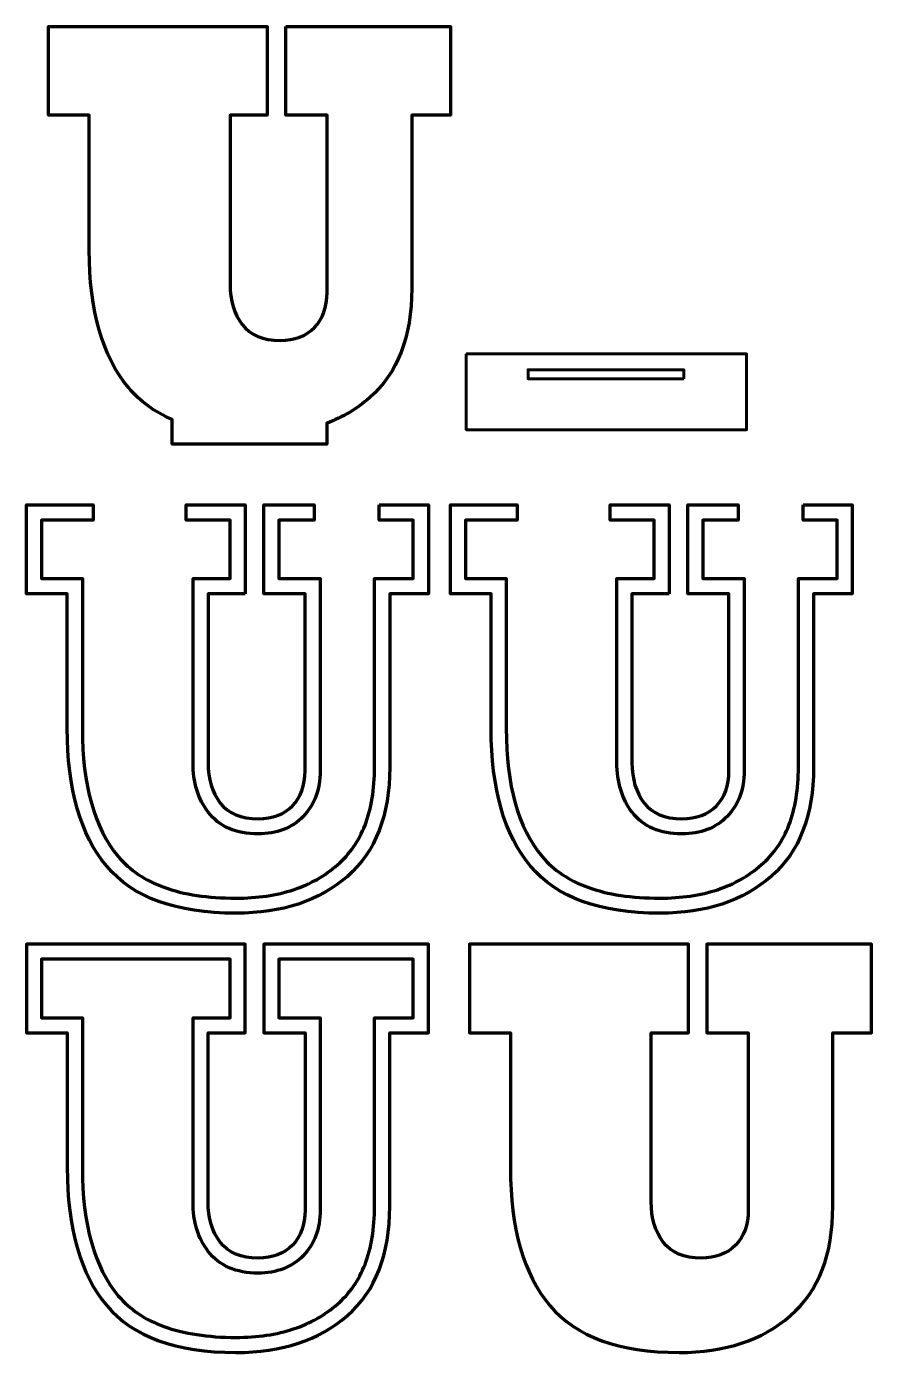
# Model space of a CAD drawing. Header units: inches. Extents: x 0.7 to 20.3, y 0.7 to 31.4.
import ezdxf

# ---------------------------------------------------------------- set-up
doc = ezdxf.new("R2010")
doc.units = ezdxf.units.IN
doc.header["$MEASUREMENT"] = 0
doc.layers.add('Layer 1', color=7, linetype='Continuous')

# ---------------------------------------------------------------- blocks, each defined once
blk = doc.blocks.new('block 2')
at = {"layer": 'Layer 1', "color": 7, "lineweight": 70, "true_color": 0xffffff}
for points, knots in [([(2.603, 1.739), (1.993, 2.464), (1.688, 3.528), (1.688, 4.932), (1.688, 4.932), (1.688, 8.053), (1.688, 8.053), (1.688, 8.053), (0.743, 8.053), (0.743, 8.053), (0.743, 8.053), (0.743, 10.11), (0.743, 10.11), (0.743, 10.11), (5.814, 10.11), (5.814, 10.11), (5.814, 10.11), (5.814, 8.053), (5.814, 8.053), (5.814, 8.053), (4.953, 8.053), (4.953, 8.053), (4.953, 8.053), (4.953, 4.142), (4.953, 4.142), (4.953, 3.76), (5.046, 3.447), (5.234, 3.204), (5.421, 2.96), (5.714, 2.839), (6.113, 2.839), (6.447, 2.839), (6.712, 2.938), (6.908, 3.138), (7.103, 3.337), (7.201, 3.608), (7.201, 3.951), (7.201, 3.951), (7.201, 8.053), (7.201, 8.053), (7.201, 8.053), (6.244, 8.053), (6.244, 8.053), (6.244, 8.053), (6.244, 10.11), (6.244, 10.11), (6.244, 10.11), (10.059, 10.11), (10.059, 10.11), (10.059, 10.11), (10.059, 8.053), (10.059, 8.053), (10.059, 8.053), (9.162, 8.053), (9.162, 8.053), (9.162, 8.053), (9.162, 4.035), (9.162, 4.035), (9.162, 2.918), (8.835, 2.075), (8.181, 1.505), (7.528, 0.935), (6.667, 0.65), (5.598, 0.65), (4.211, 0.65), (3.213, 1.013), (2.603, 1.739)], [0, 0, 0, 0, 1, 1, 1, 2, 2, 2, 3, 3, 3, 4, 4, 4, 5, 5, 5, 6, 6, 6, 7, 7, 7, 8, 8, 8, 9, 9, 9, 10, 10, 10, 11, 11, 11, 12, 12, 12, 13, 13, 13, 14, 14, 14, 15, 15, 15, 16, 16, 16, 17, 17, 17, 18, 18, 18, 19, 19, 19, 20, 20, 20, 21, 21, 21, 22, 22, 22, 22]), ([(5.598, 1), (4.949, 1), (4.387, 1.085), (3.929, 1.251), (3.49, 1.411), (3.134, 1.65), (2.871, 1.964), (2.318, 2.621), (2.038, 3.619), (2.038, 4.932), (2.038, 4.932), (2.038, 8.403), (2.038, 8.403), (2.038, 8.403), (1.093, 8.403), (1.093, 8.403), (1.093, 8.403), (1.093, 9.76), (1.093, 9.76), (1.093, 9.76), (5.464, 9.76), (5.464, 9.76), (5.464, 9.76), (5.464, 8.403), (5.464, 8.403), (5.464, 8.403), (4.603, 8.403), (4.603, 8.403), (4.603, 8.403), (4.603, 4.142), (4.603, 4.142), (4.603, 3.682), (4.722, 3.294), (4.956, 2.99), (5.212, 2.657), (5.601, 2.489), (6.113, 2.489), (6.543, 2.489), (6.895, 2.625), (7.158, 2.893), (7.419, 3.159), (7.551, 3.515), (7.551, 3.951), (7.551, 3.951), (7.551, 8.403), (7.551, 8.403), (7.551, 8.403), (6.594, 8.403), (6.594, 8.403), (6.594, 8.403), (6.594, 9.76), (6.594, 9.76), (6.594, 9.76), (9.709, 9.76), (9.709, 9.76), (9.709, 9.76), (9.709, 8.403), (9.709, 8.403), (9.709, 8.403), (8.812, 8.403), (8.812, 8.403), (8.812, 8.403), (8.812, 4.035), (8.812, 4.035), (8.812, 3.523), (8.737, 3.071), (8.59, 2.692), (8.448, 2.326), (8.233, 2.015), (7.951, 1.769), (7.661, 1.516), (7.319, 1.323), (6.935, 1.196), (6.542, 1.066), (6.093, 1), (5.598, 1)], [0, 0, 0, 0, 1, 1, 1, 2, 2, 2, 3, 3, 3, 4, 4, 4, 5, 5, 5, 6, 6, 6, 7, 7, 7, 8, 8, 8, 9, 9, 9, 10, 10, 10, 11, 11, 11, 12, 12, 12, 13, 13, 13, 14, 14, 14, 15, 15, 15, 16, 16, 16, 17, 17, 17, 18, 18, 18, 19, 19, 19, 20, 20, 20, 21, 21, 21, 22, 22, 22, 23, 23, 23, 24, 24, 24, 25, 25, 25, 25])]:
    blk.add_open_spline(points, degree=3, knots=knots, dxfattribs=at)
blk = doc.blocks.new('block 3')
at = {"layer": 'Layer 1', "color": 6, "lineweight": 70, "true_color": 0xe600ff}
blk.add_open_spline([(12.874, 1.739), (12.265, 2.464), (11.96, 3.528), (11.96, 4.932), (11.96, 4.932), (11.96, 8.053), (11.96, 8.053), (11.96, 8.053), (11.015, 8.053), (11.015, 8.053), (11.015, 8.053), (11.015, 10.11), (11.015, 10.11), (11.015, 10.11), (16.085, 10.11), (16.085, 10.11), (16.085, 10.11), (16.085, 8.053), (16.085, 8.053), (16.085, 8.053), (15.224, 8.053), (15.224, 8.053), (15.224, 8.053), (15.224, 4.142), (15.224, 4.142), (15.224, 3.76), (15.318, 3.447), (15.505, 3.204), (15.693, 2.96), (15.986, 2.839), (16.384, 2.839), (16.719, 2.839), (16.984, 2.938), (17.18, 3.138), (17.375, 3.337), (17.473, 3.608), (17.473, 3.951), (17.473, 3.951), (17.473, 8.053), (17.473, 8.053), (17.473, 8.053), (16.516, 8.053), (16.516, 8.053), (16.516, 8.053), (16.516, 10.11), (16.516, 10.11), (16.516, 10.11), (20.331, 10.11), (20.331, 10.11), (20.331, 10.11), (20.331, 8.053), (20.331, 8.053), (20.331, 8.053), (19.434, 8.053), (19.434, 8.053), (19.434, 8.053), (19.434, 4.035), (19.434, 4.035), (19.434, 2.918), (19.107, 2.075), (18.453, 1.505), (17.799, 0.935), (16.938, 0.65), (15.87, 0.65), (14.483, 0.65), (13.484, 1.013), (12.874, 1.739)], degree=3, knots=[0, 0, 0, 0, 1, 1, 1, 2, 2, 2, 3, 3, 3, 4, 4, 4, 5, 5, 5, 6, 6, 6, 7, 7, 7, 8, 8, 8, 9, 9, 9, 10, 10, 10, 11, 11, 11, 12, 12, 12, 13, 13, 13, 14, 14, 14, 15, 15, 15, 16, 16, 16, 17, 17, 17, 18, 18, 18, 19, 19, 19, 20, 20, 20, 21, 21, 21, 22, 22, 22, 22], dxfattribs=at)
blk = doc.blocks.new('block 4')
at = {"layer": 'Layer 1', "color": 7, "lineweight": 70, "true_color": 0xffffff}
for points, knots in [([(8.92, 20.285), (8.92, 20.285), (8.92, 19.935), (8.92, 19.935), (8.92, 19.935), (9.709, 19.935), (9.709, 19.935), (9.709, 19.935), (9.709, 18.578), (9.709, 18.578), (9.709, 18.578), (8.812, 18.578), (8.812, 18.578), (8.812, 18.578), (8.812, 14.21), (8.812, 14.21), (8.812, 13.698), (8.737, 13.246), (8.59, 12.867), (8.448, 12.501), (8.233, 12.191), (7.951, 11.945), (7.661, 11.692), (7.319, 11.499), (6.935, 11.372), (6.542, 11.242), (6.093, 11.176), (5.598, 11.176), (4.949, 11.176), (4.387, 11.26), (3.929, 11.427), (3.49, 11.586), (3.134, 11.826), (2.871, 12.139), (2.318, 12.796), (2.038, 13.795), (2.038, 15.107), (2.038, 15.107), (2.038, 18.578), (2.038, 18.578), (2.038, 18.578), (1.093, 18.578), (1.093, 18.578), (1.093, 18.578), (1.093, 19.935), (1.093, 19.935), (1.093, 19.935), (2.29, 19.935), (2.29, 19.935), (2.29, 19.935), (2.29, 20.285), (2.29, 20.285), (2.29, 20.285), (0.743, 20.285), (0.743, 20.285), (0.743, 20.285), (0.743, 18.228), (0.743, 18.228), (0.743, 18.228), (1.688, 18.228), (1.688, 18.228), (1.688, 18.228), (1.688, 15.107), (1.688, 15.107), (1.688, 13.704), (1.993, 12.639), (2.603, 11.914), (3.213, 11.188), (4.211, 10.826), (5.598, 10.826), (6.667, 10.826), (7.528, 11.111), (8.181, 11.681), (8.835, 12.251), (9.162, 13.094), (9.162, 14.21), (9.162, 14.21), (9.162, 18.228), (9.162, 18.228), (9.162, 18.228), (10.059, 18.228), (10.059, 18.228), (10.059, 18.228), (10.059, 20.285), (10.059, 20.285), (10.059, 20.285), (8.92, 20.285), (8.92, 20.285)], [0, 0, 0, 0, 1, 1, 1, 2, 2, 2, 3, 3, 3, 4, 4, 4, 5, 5, 5, 6, 6, 6, 7, 7, 7, 8, 8, 8, 9, 9, 9, 10, 10, 10, 11, 11, 11, 12, 12, 12, 13, 13, 13, 14, 14, 14, 15, 15, 15, 16, 16, 16, 17, 17, 17, 18, 18, 18, 19, 19, 19, 20, 20, 20, 21, 21, 21, 22, 22, 22, 23, 23, 23, 24, 24, 24, 25, 25, 25, 26, 26, 26, 27, 27, 27, 28, 28, 28, 29, 29, 29, 29]), ([(5.814, 18.228), (5.814, 18.228), (5.814, 20.285), (5.814, 20.285), (5.814, 20.285), (4.446, 20.285), (4.446, 20.285), (4.446, 20.285), (4.446, 19.935), (4.446, 19.935), (4.446, 19.935), (5.464, 19.935), (5.464, 19.935), (5.464, 19.935), (5.464, 18.578), (5.464, 18.578), (5.464, 18.578), (4.603, 18.578), (4.603, 18.578), (4.603, 18.578), (4.603, 14.318), (4.603, 14.318), (4.603, 13.857), (4.722, 13.47), (4.956, 13.165), (5.212, 12.833), (5.601, 12.664), (6.113, 12.664), (6.543, 12.664), (6.895, 12.8), (7.158, 13.068), (7.419, 13.334), (7.551, 13.69), (7.551, 14.126), (7.551, 14.126), (7.551, 18.578), (7.551, 18.578), (7.551, 18.578), (6.594, 18.578), (6.594, 18.578), (6.594, 18.578), (6.594, 19.935), (6.594, 19.935), (6.594, 19.935), (7.414, 19.935), (7.414, 19.935), (7.414, 19.935), (7.414, 20.285), (7.414, 20.285), (7.414, 20.285), (6.244, 20.285), (6.244, 20.285), (6.244, 20.285), (6.244, 18.228), (6.244, 18.228), (6.244, 18.228), (7.201, 18.228), (7.201, 18.228), (7.201, 18.228), (7.201, 14.126), (7.201, 14.126), (7.201, 13.783), (7.103, 13.512), (6.908, 13.313), (6.712, 13.114), (6.447, 13.014), (6.113, 13.014), (5.714, 13.014), (5.421, 13.136), (5.234, 13.379), (5.046, 13.622), (4.953, 13.935), (4.953, 14.318), (4.953, 14.318), (4.953, 18.228), (4.953, 18.228), (4.953, 18.228), (5.814, 18.228), (5.814, 18.228)], [0, 0, 0, 0, 1, 1, 1, 2, 2, 2, 3, 3, 3, 4, 4, 4, 5, 5, 5, 6, 6, 6, 7, 7, 7, 8, 8, 8, 9, 9, 9, 10, 10, 10, 11, 11, 11, 12, 12, 12, 13, 13, 13, 14, 14, 14, 15, 15, 15, 16, 16, 16, 17, 17, 17, 18, 18, 18, 19, 19, 19, 20, 20, 20, 21, 21, 21, 22, 22, 22, 23, 23, 23, 24, 24, 24, 25, 25, 25, 26, 26, 26, 26])]:
    blk.add_open_spline(points, degree=3, knots=knots, dxfattribs=at)
blk = doc.blocks.new('block 5')
at = {"layer": 'Layer 1', "color": 7, "lineweight": 70, "true_color": 0xffffff}
for points, knots in [([(18.746, 20.285), (18.746, 20.285), (18.746, 19.935), (18.746, 19.935), (18.746, 19.935), (19.535, 19.935), (19.535, 19.935), (19.535, 19.935), (19.535, 18.578), (19.535, 18.578), (19.535, 18.578), (18.638, 18.578), (18.638, 18.578), (18.638, 18.578), (18.638, 14.21), (18.638, 14.21), (18.638, 13.698), (18.563, 13.246), (18.416, 12.867), (18.274, 12.501), (18.059, 12.191), (17.777, 11.945), (17.487, 11.692), (17.145, 11.499), (16.761, 11.372), (16.368, 11.242), (15.918, 11.176), (15.424, 11.176), (14.775, 11.176), (14.213, 11.26), (13.754, 11.427), (13.316, 11.586), (12.96, 11.826), (12.697, 12.139), (12.144, 12.796), (11.864, 13.795), (11.864, 15.107), (11.864, 15.107), (11.864, 18.578), (11.864, 18.578), (11.864, 18.578), (10.919, 18.578), (10.919, 18.578), (10.919, 18.578), (10.919, 19.935), (10.919, 19.935), (10.919, 19.935), (12.116, 19.935), (12.116, 19.935), (12.116, 19.935), (12.116, 20.285), (12.116, 20.285), (12.116, 20.285), (10.569, 20.285), (10.569, 20.285), (10.569, 20.285), (10.569, 18.228), (10.569, 18.228), (10.569, 18.228), (11.514, 18.228), (11.514, 18.228), (11.514, 18.228), (11.514, 15.107), (11.514, 15.107), (11.514, 13.704), (11.819, 12.639), (12.429, 11.914), (13.039, 11.188), (14.037, 10.826), (15.424, 10.826), (16.492, 10.826), (17.354, 11.111), (18.007, 11.681), (18.661, 12.251), (18.988, 13.094), (18.988, 14.21), (18.988, 14.21), (18.988, 18.228), (18.988, 18.228), (18.988, 18.228), (19.885, 18.228), (19.885, 18.228), (19.885, 18.228), (19.885, 20.285), (19.885, 20.285), (19.885, 20.285), (18.746, 20.285), (18.746, 20.285)], [0, 0, 0, 0, 1, 1, 1, 2, 2, 2, 3, 3, 3, 4, 4, 4, 5, 5, 5, 6, 6, 6, 7, 7, 7, 8, 8, 8, 9, 9, 9, 10, 10, 10, 11, 11, 11, 12, 12, 12, 13, 13, 13, 14, 14, 14, 15, 15, 15, 16, 16, 16, 17, 17, 17, 18, 18, 18, 19, 19, 19, 20, 20, 20, 21, 21, 21, 22, 22, 22, 23, 23, 23, 24, 24, 24, 25, 25, 25, 26, 26, 26, 27, 27, 27, 28, 28, 28, 29, 29, 29, 29]), ([(15.639, 18.228), (15.639, 18.228), (15.639, 20.285), (15.639, 20.285), (15.639, 20.285), (14.272, 20.285), (14.272, 20.285), (14.272, 20.285), (14.272, 19.935), (14.272, 19.935), (14.272, 19.935), (15.289, 19.935), (15.289, 19.935), (15.289, 19.935), (15.289, 18.578), (15.289, 18.578), (15.289, 18.578), (14.428, 18.578), (14.428, 18.578), (14.428, 18.578), (14.428, 14.318), (14.428, 14.318), (14.428, 13.857), (14.548, 13.47), (14.782, 13.165), (15.038, 12.833), (15.427, 12.664), (15.938, 12.664), (16.369, 12.664), (16.721, 12.8), (16.984, 13.068), (17.244, 13.334), (17.377, 13.69), (17.377, 14.126), (17.377, 14.126), (17.377, 18.578), (17.377, 18.578), (17.377, 18.578), (16.42, 18.578), (16.42, 18.578), (16.42, 18.578), (16.42, 19.935), (16.42, 19.935), (16.42, 19.935), (17.24, 19.935), (17.24, 19.935), (17.24, 19.935), (17.24, 20.285), (17.24, 20.285), (17.24, 20.285), (16.07, 20.285), (16.07, 20.285), (16.07, 20.285), (16.07, 18.228), (16.07, 18.228), (16.07, 18.228), (17.027, 18.228), (17.027, 18.228), (17.027, 18.228), (17.027, 14.126), (17.027, 14.126), (17.027, 13.783), (16.929, 13.512), (16.734, 13.313), (16.538, 13.114), (16.273, 13.014), (15.938, 13.014), (15.54, 13.014), (15.247, 13.136), (15.059, 13.379), (14.872, 13.622), (14.778, 13.935), (14.778, 14.318), (14.778, 14.318), (14.778, 18.228), (14.778, 18.228), (14.778, 18.228), (15.639, 18.228), (15.639, 18.228)], [0, 0, 0, 0, 1, 1, 1, 2, 2, 2, 3, 3, 3, 4, 4, 4, 5, 5, 5, 6, 6, 6, 7, 7, 7, 8, 8, 8, 9, 9, 9, 10, 10, 10, 11, 11, 11, 12, 12, 12, 13, 13, 13, 14, 14, 14, 15, 15, 15, 16, 16, 16, 17, 17, 17, 18, 18, 18, 19, 19, 19, 20, 20, 20, 21, 21, 21, 22, 22, 22, 23, 23, 23, 24, 24, 24, 25, 25, 25, 26, 26, 26, 26])]:
    blk.add_open_spline(points, degree=3, knots=knots, dxfattribs=at)

msp = doc.modelspace()

# ---------------------------------------------------------------- linework, layer by layer
at = {"layer": 'Layer 1', "color": 7, "lineweight": 60, "true_color": 0xffffff}
for points in [[(10.935, 23.784), (10.935, 22.027), (17.437, 22.027), (17.437, 23.784), (10.935, 23.784)], [(15.979, 23.207), (12.37, 23.207), (12.37, 23.417), (15.979, 23.417), (15.979, 23.207)]]:
    msp.add_lwpolyline(points, dxfattribs=at)
at = {"layer": 'Layer 1', "color": 7, "lineweight": 70, "true_color": 0xffffff}
msp.add_open_spline([(6.754, 31.368), (6.754, 31.368), (6.754, 29.311), (6.754, 29.311), (6.754, 29.311), (7.711, 29.311), (7.711, 29.311), (7.711, 29.311), (7.711, 25.21), (7.711, 25.21), (7.711, 24.867), (7.613, 24.596), (7.418, 24.396), (7.223, 24.197), (6.958, 24.097), (6.623, 24.097), (6.224, 24.097), (5.931, 24.219), (5.744, 24.462), (5.556, 24.705), (5.463, 25.018), (5.463, 25.401), (5.463, 25.401), (5.463, 29.311), (5.463, 29.311), (5.463, 29.311), (6.324, 29.311), (6.324, 29.311), (6.324, 29.311), (6.324, 31.368), (6.324, 31.368), (6.324, 31.368), (1.253, 31.368), (1.253, 31.368), (1.253, 31.368), (1.253, 29.311), (1.253, 29.311), (1.253, 29.311), (2.198, 29.311), (2.198, 29.311), (2.198, 29.311), (2.198, 26.19), (2.198, 26.19), (2.198, 24.787), (2.503, 23.723), (3.113, 22.997), (3.376, 22.685), (3.711, 22.439), (4.118, 22.262), (4.118, 22.262), (4.118, 21.693), (4.118, 21.693), (4.118, 21.693), (7.704, 21.693), (7.704, 21.693), (7.704, 21.693), (7.704, 22.176), (7.704, 22.176), (8.074, 22.316), (8.403, 22.512), (8.692, 22.764), (9.345, 23.334), (9.672, 24.177), (9.672, 25.293), (9.672, 25.293), (9.672, 29.311), (9.672, 29.311), (9.672, 29.311), (10.569, 29.311), (10.569, 29.311), (10.569, 29.311), (10.569, 31.368), (10.569, 31.368), (10.569, 31.368), (6.754, 31.368), (6.754, 31.368)], degree=3, knots=[0, 0, 0, 0, 1, 1, 1, 2, 2, 2, 3, 3, 3, 4, 4, 4, 5, 5, 5, 6, 6, 6, 7, 7, 7, 8, 8, 8, 9, 9, 9, 10, 10, 10, 11, 11, 11, 12, 12, 12, 13, 13, 13, 14, 14, 14, 15, 15, 15, 16, 16, 16, 17, 17, 17, 18, 18, 18, 19, 19, 19, 20, 20, 20, 21, 21, 21, 22, 22, 22, 23, 23, 23, 24, 24, 24, 25, 25, 25, 25], dxfattribs=at)

# ---------------------------------------------------------------- block references
at = {"layer": 'Layer 1'}
for name in ['block 4', 'block 5', 'block 2', 'block 3']:
    msp.add_blockref(name, (0, 0), dxfattribs=at)

doc.saveas('drawing.dxf')
